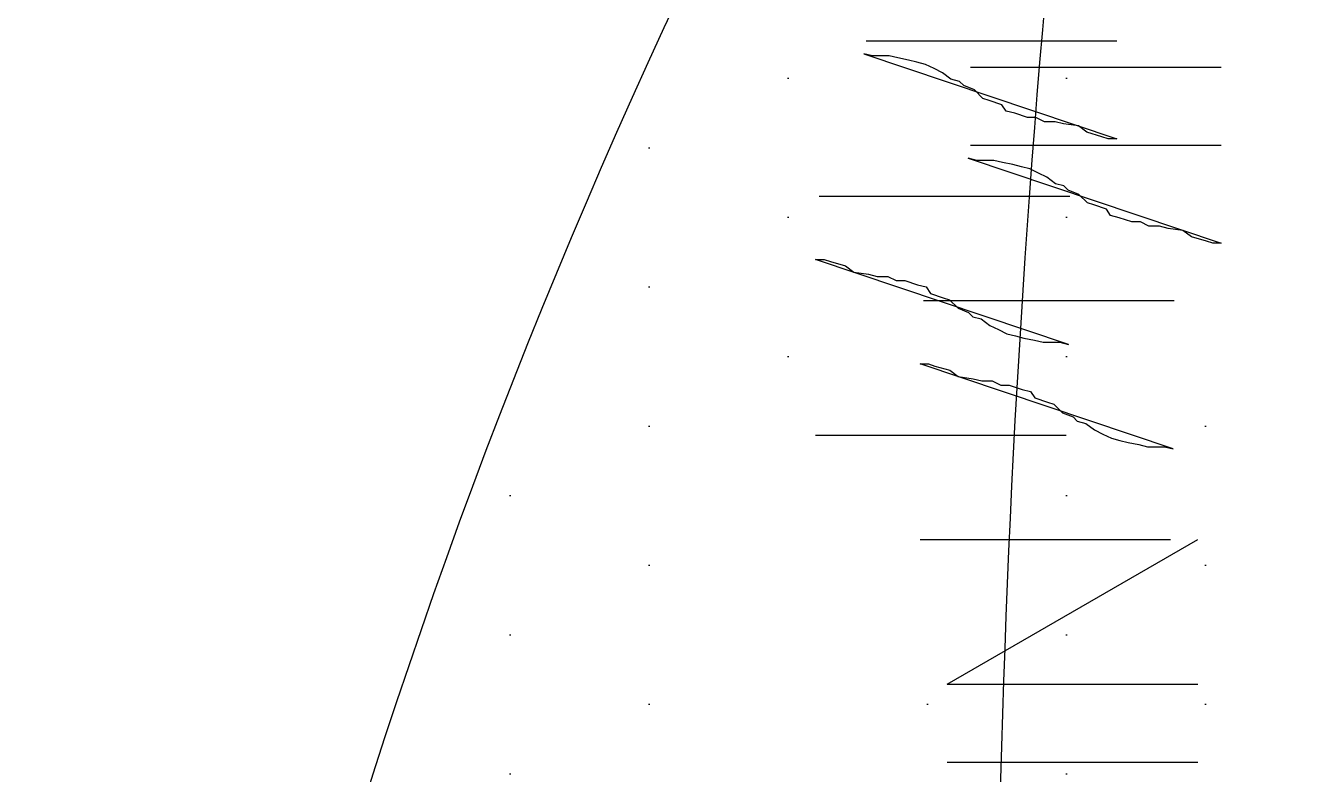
# Model space of a CAD drawing. Extents: x 3694 to 117786, y 20013 to 108631.
# Drawn here: x 25749.8 to 25853.3, y 32203.2 to 32263.3 of the extents above; entities that cross this region are included whole.
import ezdxf

# ---------------------------------------------------------------- set-up
doc = ezdxf.new("R2010")
doc.units = 0
doc.header["$LTSCALE"] = 1000
doc.header["$MEASUREMENT"] = 0
doc.layers.add('家具', color=253, linetype='Continuous')

msp = doc.modelspace()

# ---------------------------------------------------------------- hatches: boundary and pattern name
at = {"layer": '家具'}
h = msp.add_hatch(dxfattribs=at)
h.set_pattern_fill('DOTS', color=8, scale=335.28, angle=-90, style=0)
h.set_pattern_definition([(270, (-1566.307, 12540.708), (-20.955, -10.4775), [0, -20.955])])
edge = h.paths.add_edge_path()
edge.add_spline(control_points=[(25662.78, 31423.88), (25660.95, 31432.93), (25659.17, 31441.96), (25653.73, 31470.37), (25650.3, 31489.66), (25644.36, 31528.06), (25641.9, 31547.1), (25637.31, 31591.67), (25635.43, 31617.28), (25630.67, 31694.98), (25628.65, 31748.09), (25621.73, 31828.79), (25618.79, 31855.84), (25612.72, 31896.46), (25610.41, 31910.01), (25605.13, 31937.08), (25602.13, 31950.67), (25594.77, 31980.14), (25590.33, 31995.87), (25582.63, 32022), (25579.42, 32032.55), (25576.24, 32042.98)], knot_values=[0.007594, 0.007594, 0.007594, 0.007594, 1.009332, 1.009332, 3.166904, 3.166904, 5.324476, 5.324476, 8.146714, 8.146714, 13.786985, 13.786985, 16.607121, 16.607121, 18.017189, 18.017189, 19.427256, 19.427256, 21.1184, 21.1184, 22.28816, 22.28816, 22.28816, 22.28816], degree=3, periodic=0)
edge.add_ellipse((27492.81, 32604.79), major_axis=(-1412.24, 1412.24), ratio=1, start_angle=48.55715, end_angle=61.33744, ccw=False)
edge.add_ellipse((27492.81, 32356.96), major_axis=(-1412.24, 1412.24), ratio=1, start_angle=28.66256, end_angle=41.44285, ccw=False)
edge.add_spline(control_points=[(25576.24, 32918.76), (25579.42, 32929.2), (25582.63, 32939.75), (25590.33, 32965.88), (25594.77, 32981.61), (25602.13, 33011.08), (25605.13, 33024.67), (25610.41, 33051.74), (25612.72, 33065.29), (25618.79, 33105.91), (25621.73, 33132.96), (25626.82, 33192.38), (25628.66, 33224.64), (25630.39, 33256.52)], knot_values=[0.007594, 0.007594, 0.007594, 0.007594, 1.177354, 1.177354, 2.868498, 2.868498, 4.278566, 4.278566, 5.688634, 5.688634, 8.508769, 8.508769, 11.917873, 11.917873, 11.917873, 11.917873], degree=3, periodic=0)
edge.add_ellipse((25636.15, 33278.94), major_axis=(16.38, 16.38), ratio=1, start_angle=210.5825, end_angle=224.1965)
edge.add_ellipse((25771.72, 33642.9), major_axis=(-290.11, 290.11), ratio=1, start_angle=115.6565, end_angle=125.4571)
edge.add_ellipse((24991.43, 33119.5), major_axis=(-510.62, 510.62), ratio=1, start_angle=213.72155, end_angle=234.46982, ccw=False)
edge.add_ellipse((21224.43, 32647.69), major_axis=(-3173.05, 3173.05), ratio=1, start_angle=218.35798, end_angle=229.22468, ccw=False)
edge.add_ellipse((24683.47, 31745.34), major_axis=(-756.09, 756.09), ratio=1, start_angle=220.52221, end_angle=246.00697, ccw=False)
edge.add_ellipse((25763.13, 31635.85), major_axis=(-20.78, 20.78), ratio=1, start_angle=-17.314, end_angle=60.6503)
edge.add_ellipse((26021.41, 31879.25), major_axis=(269.53, 269.53), ratio=1, start_angle=176.2513, end_angle=213.9303)
edge.add_ellipse((26296.87, 31659.29), major_axis=(-269.54, 269.54), ratio=1, start_angle=68.8475, end_angle=70.5636)
edge.add_ellipse((26012.17, 29992.04), major_axis=(1063.44, 1063.44), ratio=1, start_angle=47.25508, end_angle=54.69471)
edge.add_ellipse((25808.49, 31263.72), major_axis=(153.1, 153.1), ratio=1, start_angle=58.2352, end_angle=87.2958)
edge = h.paths.add_edge_path()
edge.add_ellipse((25722.49, 31307.44), major_axis=(-59.62, 59.62), ratio=1, start_angle=82.2821, end_angle=111.8665, ccw=False)
edge.add_ellipse((25771.29, 31335.44), major_axis=(99.2, 99.2), ratio=1, start_angle=154.3192, end_angle=169.3068, ccw=False)
edge.add_ellipse((25896.08, 32846.25), major_axis=(1116.04, 1116.04), ratio=1, start_angle=215.62195, end_angle=236.67588)
edge.add_spline(control_points=[(26215.5, 31300.59), (26215.69, 31298.4), (26216.55, 31288.82), (26217.14, 31278.8), (26217.99, 31269.41)], knot_values=[0, 0, 0, 0, 0.241803, 1.05283, 1.05283, 1.05283, 1.05283], degree=3, periodic=0)
edge.add_ellipse((26255.9, 31272.71), major_axis=(-26.91, 26.91), ratio=1, start_angle=49.7272, end_angle=121.2232)
edge.add_ellipse((25925.72, 35279.25), major_axis=(2868.19, 2868.19), ratio=1, start_angle=221.65955, end_angle=229.54069, ccw=False)
edge = h.paths.add_edge_path()
edge.add_ellipse((25722.49, 33654.3), major_axis=(59.62, 59.62), ratio=1, start_angle=68.1335, end_angle=97.7179, ccw=False)
edge.add_ellipse((25925.72, 29682.5), major_axis=(-2868.19, 2868.19), ratio=1, start_angle=310.4559, end_angle=318.34045, ccw=False)
edge.add_ellipse((26256.08, 33689.01), major_axis=(-26.91, 26.91), ratio=1, start_angle=-31.3236, end_angle=40.0165)
edge.add_spline(control_points=[(26218.17, 33692.31), (26217.83, 33688.62), (26217.56, 33685.18), (26217.31, 33681.92)], knot_values=[0, 0, 0, 0, 0.318986, 0.318986, 0.318986, 0.318986], degree=3, periodic=0)
edge.add_ellipse((25787.82, 30136.05), major_axis=(-2525.63, 2525.63), ratio=1, start_angle=-51.90623, end_angle=-42.87541)
edge = h.paths.add_edge_path()
edge.add_ellipse((25936.38, 33218.45), major_axis=(221.16, 221.16), ratio=1, start_angle=249.068, end_angle=320.144, ccw=False)
edge.add_ellipse((25845.66, 32959.01), major_axis=(-155.45, 155.45), ratio=1, start_angle=155.1189, end_angle=218.1718, ccw=False)
edge.add_ellipse((26469.11, 32583.91), major_axis=(405.32, 405.32), ratio=1, start_angle=117.88643, end_angle=164.47377)
edge.add_ellipse((25759.1, 32002.77), major_axis=(258.82, 258.82), ratio=1, start_angle=319.4937, end_angle=369.8017, ccw=False)
edge.add_ellipse((26033.54, 31769.3), major_axis=(196.09, 196.09), ratio=1, start_angle=323.3076, end_angle=385.9615, ccw=False)
edge.add_ellipse((25947.61, 31313.07), major_axis=(433.68, 433.68), ratio=1, start_angle=340.12182, end_angle=369.01888, ccw=False)
edge.add_ellipse((10815.44, 32429.69), major_axis=(-11109.23, 11109.23), ratio=1, start_angle=221.285609, end_angle=221.875833, ccw=False)
edge.add_spline(control_points=[(26493.26, 31411.9), (26486.23, 31411.45), (26479.08, 31411.35), (26471.58, 31411.63)], knot_values=[2.29351, 2.29351, 2.29351, 2.29351, 2.979733, 2.979733, 2.979733, 2.979733], degree=3, periodic=0)
edge.add_spline(control_points=[(26471.58, 31411.63), (26467.36, 31411.79), (26456, 31412.52), (26440.03, 31414.58), (26443.69, 31428.33), (26439.95, 31432.1), (26437.17, 31433.68)], knot_values=[2.979733, 2.979733, 2.979733, 2.979733, 3.365456, 3.990522, 4.278466, 4.605763, 4.605763, 4.605763, 4.605763], degree=3, periodic=0)
edge.add_spline(control_points=[(26437.17, 31433.68), (26434.39, 31435.26), (26430.81, 31436.41), (26427.23, 31437.56)], knot_values=[4.605763, 4.605763, 4.605763, 4.605763, 4.934211, 4.934211, 4.934211, 4.934211], degree=3, periodic=0)
edge.add_ellipse((26012.17, 29992.04), major_axis=(-1063.44, 1063.44), ratio=1, start_angle=-61.02051, end_angle=-52.79563)
edge.add_ellipse((26083.49, 31751.85), major_axis=(-212.58, 212.58), ratio=1, start_angle=161.1869, end_angle=194.3664)
edge.add_ellipse((26083.4, 31433.23), major_axis=(217.18, 217.18), ratio=1, start_angle=347.5897, end_angle=388.9748)
edge.add_ellipse((25731.36, 31559.84), major_axis=(331.09, 331.09), ratio=1, start_angle=336.1037, end_angle=362.1536)
edge.add_ellipse((26298.48, 31544.49), major_axis=(-308.61, 308.61), ratio=1, start_angle=-10.2604, end_angle=-2.0534)
edge.add_spline(control_points=[(26001.12, 31863.96), (25992.17, 31856.91), (25969.73, 31839.24), (25979.5, 31902.48), (25956.49, 31937.54), (25929.27, 31997.14), (25961.86, 32062.77), (25942.62, 32144.53), (25926.68, 32231.36), (25867, 32267.5), (25858.38, 32323.05), (25825.52, 32311.22), (25824.03, 32328.39), (25823.35, 32337.33)], knot_values=[28.726228, 28.726228, 28.726228, 28.726228, 29.65137, 31.045535, 32.970907, 34.80046, 37.537981, 40.132447, 43.737998, 46.299248, 47.538816, 48.20545, 48.984057, 48.984057, 48.984057, 48.984057], degree=3, periodic=0)
edge.add_ellipse((32110.24, 32499.07), major_axis=(-4446.97, 4446.97), ratio=1, start_angle=42.846266, end_angle=46.473696, ccw=False)
edge.add_spline(control_points=[(25825.72, 32735.41), (25827.12, 32749.3), (25830.3, 32773.8), (25873.86, 32804.82), (25894.59, 32873.4), (25930.04, 32937.04), (25918.78, 33008.53), (25955.54, 33031.18), (25987.9, 33118.04), (25988.47, 33096.8)], knot_values=[0, 0, 0, 0, 1.426784, 2.507846, 5.446644, 8.794162, 10.36551, 12.195062, 14.476347, 14.476347, 14.476347, 14.476347], degree=3, periodic=0)
edge.add_ellipse((25595.37, 33351.18), major_axis=(-331.09, 331.09), ratio=1, start_angle=192.0923, end_angle=216.81)
edge.add_ellipse((25910.2, 33553.27), major_axis=(217.18, 217.18), ratio=1, start_angle=253.939, end_angle=295.324)
edge.add_ellipse((25981.51, 33242.73), major_axis=(-212.58, 212.58), ratio=1, start_angle=268.5473, end_angle=274.8553)
edge.add_ellipse((26015.71, 34854.62), major_axis=(-983.78, 983.78), ratio=1, start_angle=141.58816, end_angle=151.91197)
edge.add_spline(control_points=[(26420.43, 33523.52), (26425.94, 33525.33), (26431.45, 33527.14), (26434.04, 33530.52)], knot_values=[4.42753, 4.42753, 4.42753, 4.42753, 4.934211, 4.934211, 4.934211, 4.934211], degree=3, periodic=0)
edge.add_ellipse((25941.61, 33650.24), major_axis=(-358.34, 358.34), ratio=1, start_angle=172.1836, end_angle=211.3352, ccw=False)
h = msp.add_hatch(dxfattribs=at)
h.set_pattern_fill('DOTS', color=8, scale=178.816, angle=-90, style=0)
h.set_pattern_definition([(90, (9862.895, 42244.804), (-11.176, 5.588), [0, -11.176])])
edge = h.paths.add_edge_path(flags=17)
edge.add_ellipse((25770.76, 31940.75), major_axis=(23.26, 23.26), ratio=1, start_angle=292.7744, end_angle=342.5706, ccw=False)
edge.add_ellipse((25877.72, 31891.93), major_axis=(-59.9, 59.9), ratio=1, start_angle=-24.1656, end_angle=19.5752, ccw=False)
edge.add_ellipse((25835.65, 31926.07), major_axis=(32.95, 32.95), ratio=1, start_angle=30.1589, end_angle=95.0784)
edge = h.paths.add_edge_path(flags=17)
edge.add_ellipse((26526.18, 32025.56), major_axis=(481.37, 481.37), ratio=1, start_angle=138.85307, end_angle=139.58773)
edge.add_ellipse((25901.27, 31959.73), major_axis=(38.8, 38.8), ratio=1, start_angle=51.5394, end_angle=123.0337, ccw=False)
edge.add_ellipse((25893.16, 32035.56), major_axis=(15.13, 15.13), ratio=1, start_angle=92.9898, end_angle=229.9978, ccw=False)
edge.add_ellipse((25937.71, 31982.14), major_axis=(-64.2, 64.2), ratio=1, start_angle=-3.2565, end_angle=46.4651)
edge = h.paths.add_edge_path()
edge.add_ellipse((26109.75, 31957.64), major_axis=(-242.04, 242.04), ratio=1, start_angle=51.8502, end_angle=101.4606)
edge.add_spline(control_points=[(25920.63, 31672.33), (25928.57, 31665.75), (25938.68, 31657.38), (25947.26, 31663), (25948.99, 31664.59)], knot_values=[0, 0, 0, 0, 1.422385, 1.810205, 1.810205, 1.810205, 1.810205], degree=3, periodic=0)
edge.add_ellipse((26526.18, 32025.56), major_axis=(481.37, 481.37), ratio=1, start_angle=162.42863, end_angle=167.02149, ccw=False)
edge.add_ellipse((26083.14, 31971.61), major_axis=(216.1, 216.1), ratio=1, start_angle=142.0668, end_angle=193.1655, ccw=False)
edge.add_ellipse((26237.11, 32036.47), major_axis=(-331.35, 331.35), ratio=1, start_angle=14.7434, end_angle=57.629, ccw=False)
edge.add_ellipse((26826.76, 32177.3), major_axis=(706.38, 706.38), ratio=1, start_angle=126.92238, end_angle=129.52687, ccw=False)
edge.add_spline(control_points=[(25837.7, 32317.67), (25833.98, 32317.84), (25822.7, 32315.68), (25819.81, 32303.98), (25817.86, 32296.09)], knot_values=[0, 0, 0, 0, 0.581976, 1.791185, 1.791185, 1.791185, 1.791185], degree=3, periodic=0)
edge.add_ellipse((26267.7, 32046.54), major_axis=(-363.75, 363.75), ratio=1, start_angle=15.9802, end_angle=59.6064)
edge = h.paths.add_edge_path()
edge.add_spline(control_points=[(25861.65, 32298.02), (25857.77, 32305.02), (25852.38, 32314.76), (25840.88, 32317.53), (25837.7, 32317.67)], knot_values=[1.791185, 1.791185, 1.791185, 1.791185, 3.069002, 3.567392, 3.567392, 3.567392, 3.567392], degree=3, periodic=0)
edge.add_ellipse((26826.76, 32177.3), major_axis=(-706.38, 706.38), ratio=1, start_angle=36.92238, end_angle=39.52687)
edge.add_ellipse((25526.81, 32018.32), major_axis=(-281.07, 281.07), ratio=1, start_angle=221.0682, end_angle=264.7664, ccw=False)
edge.add_ellipse((25520.81, 31853.57), major_axis=(-300.8, 300.8), ratio=1, start_angle=205.5567, end_angle=243.8578, ccw=False)
edge.add_ellipse((26526.18, 32025.56), major_axis=(481.37, 481.37), ratio=1, start_angle=162.42863, end_angle=167.02149)
edge.add_spline(control_points=[(25948.99, 31664.59), (25951.6, 31667.01), (25958.73, 31677.03), (25961.86, 31686.85), (25963.95, 31693.45)], knot_values=[1.810205, 1.810205, 1.810205, 1.810205, 2.398758, 3.598447, 3.598447, 3.598447, 3.598447], degree=3, periodic=0)
edge.add_ellipse((25593.65, 31811.45), major_axis=(-274.82, 274.82), ratio=1, start_angle=207.3247, end_angle=252.1485)
edge.add_ellipse((25649.2, 32080.14), major_axis=(-215.18, 215.18), ratio=1, start_angle=207.5325, end_angle=270.7223)

# ---------------------------------------------------------------- linework, layer by layer
at = {"layer": '家具', "color": 8, "linetype": 'Continuous'}
for p, q in [((25817.31, 32262.06, 0), (25837.44, 32262.06, 0)), ((25817.31, 32262.06, 0), (25837.44, 32262.06, 0)), ((25817.31, 32262.06, 0), (25837.44, 32262.06, 0)), ((25817.31, 32262.06, 0), (25837.44, 32262.06, 0)), ((25817.81, 32260.84, 0), (25817.12, 32261.01, 0)), ((25817.12, 32261.01, 0), (25837.44, 32254.18, 0)), ((25817.81, 32260.84, 0), (25817.12, 32261.01, 0)), ((25817.12, 32261.01, 0), (25837.44, 32254.18, 0)), ((25817.81, 32260.84, 0), (25817.12, 32261.01, 0)), ((25817.12, 32261.01, 0), (25837.44, 32254.18, 0)), ((25817.81, 32260.84, 0), (25817.12, 32261.01, 0)), ((25817.12, 32261.01, 0), (25837.44, 32254.18, 0)), ((25818.49, 32260.84, 0), (25817.81, 32260.84, 0)), ((25818.49, 32260.84, 0), (25817.81, 32260.84, 0)), ((25818.49, 32260.84, 0), (25817.81, 32260.84, 0)), ((25818.49, 32260.84, 0), (25817.81, 32260.84, 0)), ((25819.17, 32260.84, 0), (25818.49, 32260.84, 0)), ((25819.17, 32260.84, 0), (25818.49, 32260.84, 0)), ((25819.17, 32260.84, 0), (25818.49, 32260.84, 0)), ((25819.17, 32260.84, 0), (25818.49, 32260.84, 0)), ((25819.86, 32260.67, 0), (25819.17, 32260.84, 0)), ((25819.86, 32260.67, 0), (25819.17, 32260.84, 0)), ((25819.86, 32260.67, 0), (25819.17, 32260.84, 0)), ((25819.86, 32260.67, 0), (25819.17, 32260.84, 0)), ((25820.71, 32260.5, 0), (25819.86, 32260.67, 0)), ((25820.71, 32260.5, 0), (25819.86, 32260.67, 0)), ((25820.71, 32260.5, 0), (25819.86, 32260.67, 0)), ((25820.71, 32260.5, 0), (25819.86, 32260.67, 0)), ((25821.39, 32260.33, 0), (25820.71, 32260.5, 0)), ((25821.39, 32260.33, 0), (25820.71, 32260.5, 0)), ((25821.39, 32260.33, 0), (25820.71, 32260.5, 0)), ((25821.39, 32260.33, 0), (25820.71, 32260.5, 0)), ((25822.08, 32260.16, 0), (25821.39, 32260.33, 0)), ((25822.08, 32260.16, 0), (25821.39, 32260.33, 0)), ((25822.08, 32260.16, 0), (25821.39, 32260.33, 0)), ((25822.08, 32260.16, 0), (25821.39, 32260.33, 0)), ((25822.76, 32259.82, 0), (25822.08, 32260.16, 0)), ((25822.76, 32259.82, 0), (25822.08, 32260.16, 0)), ((25822.76, 32259.82, 0), (25822.08, 32260.16, 0)), ((25822.76, 32259.82, 0), (25822.08, 32260.16, 0)), ((25823.44, 32259.48, 0), (25822.76, 32259.82, 0)), ((25823.44, 32259.48, 0), (25822.76, 32259.82, 0)), ((25823.44, 32259.48, 0), (25822.76, 32259.82, 0)), ((25823.44, 32259.48, 0), (25822.76, 32259.82, 0)), ((25824.12, 32258.96, 0), (25823.44, 32259.48, 0)), ((25824.12, 32258.96, 0), (25823.44, 32259.48, 0)), ((25824.12, 32258.96, 0), (25823.44, 32259.48, 0)), ((25824.12, 32258.96, 0), (25823.44, 32259.48, 0)), ((25825.7, 32259.93, 0), (25845.83, 32259.93, 0)), ((25825.7, 32259.93, 0), (25845.83, 32259.93, 0)), ((25825.7, 32259.93, 0), (25845.83, 32259.93, 0)), ((25825.7, 32259.93, 0), (25845.83, 32259.93, 0)), ((25824.81, 32258.79, 0), (25824.12, 32258.96, 0)), ((25824.81, 32258.79, 0), (25824.12, 32258.96, 0)), ((25824.81, 32258.79, 0), (25824.12, 32258.96, 0)), ((25824.81, 32258.79, 0), (25824.12, 32258.96, 0)), ((25825.15, 32258.45, 0), (25824.81, 32258.79, 0)), ((25825.15, 32258.45, 0), (25824.81, 32258.79, 0)), ((25825.15, 32258.45, 0), (25824.81, 32258.79, 0)), ((25825.15, 32258.45, 0), (25824.81, 32258.79, 0)), ((25826, 32258.11, 0), (25825.15, 32258.45, 0)), ((25826, 32258.11, 0), (25825.15, 32258.45, 0)), ((25826, 32258.11, 0), (25825.15, 32258.45, 0)), ((25826, 32258.11, 0), (25825.15, 32258.45, 0)), ((25826.69, 32257.43, 0), (25826, 32258.11, 0)), ((25826.69, 32257.43, 0), (25826, 32258.11, 0)), ((25826.69, 32257.43, 0), (25826, 32258.11, 0)), ((25826.69, 32257.43, 0), (25826, 32258.11, 0)), ((25827.2, 32257.26, 0), (25826.69, 32257.43, 0)), ((25827.2, 32257.26, 0), (25826.69, 32257.43, 0)), ((25827.2, 32257.26, 0), (25826.69, 32257.43, 0)), ((25827.2, 32257.26, 0), (25826.69, 32257.43, 0)), ((25828.22, 32256.92, 0), (25827.2, 32257.26, 0)), ((25828.22, 32256.92, 0), (25827.2, 32257.26, 0)), ((25828.22, 32256.92, 0), (25827.2, 32257.26, 0)), ((25828.22, 32256.92, 0), (25827.2, 32257.26, 0)), ((25828.56, 32256.4, 0), (25828.22, 32256.92, 0)), ((25828.56, 32256.4, 0), (25828.22, 32256.92, 0)), ((25828.56, 32256.4, 0), (25828.22, 32256.92, 0)), ((25828.56, 32256.4, 0), (25828.22, 32256.92, 0)), ((25829.25, 32256.23, 0), (25828.56, 32256.4, 0)), ((25829.25, 32256.23, 0), (25828.56, 32256.4, 0)), ((25829.25, 32256.23, 0), (25828.56, 32256.4, 0)), ((25829.25, 32256.23, 0), (25828.56, 32256.4, 0)), ((25830.27, 32255.89, 0), (25829.25, 32256.23, 0)), ((25830.27, 32255.89, 0), (25829.25, 32256.23, 0)), ((25830.27, 32255.89, 0), (25829.25, 32256.23, 0)), ((25830.27, 32255.89, 0), (25829.25, 32256.23, 0)), ((25830.95, 32255.89, 0), (25830.27, 32255.89, 0)), ((25830.95, 32255.89, 0), (25830.27, 32255.89, 0)), ((25830.95, 32255.89, 0), (25830.27, 32255.89, 0)), ((25830.95, 32255.89, 0), (25830.27, 32255.89, 0)), ((25831.64, 32255.55, 0), (25830.95, 32255.89, 0)), ((25831.64, 32255.55, 0), (25830.95, 32255.89, 0)), ((25831.64, 32255.55, 0), (25830.95, 32255.89, 0)), ((25831.64, 32255.55, 0), (25830.95, 32255.89, 0)), ((25832.49, 32255.55, 0), (25831.64, 32255.55, 0)), ((25832.49, 32255.55, 0), (25831.64, 32255.55, 0)), ((25832.49, 32255.55, 0), (25831.64, 32255.55, 0)), ((25832.49, 32255.55, 0), (25831.64, 32255.55, 0)), ((25833.17, 32255.38, 0), (25832.49, 32255.55, 0)), ((25833.17, 32255.38, 0), (25832.49, 32255.55, 0)), ((25833.17, 32255.38, 0), (25832.49, 32255.55, 0)), ((25833.17, 32255.38, 0), (25832.49, 32255.55, 0)), ((25834.37, 32255.21, 0), (25833.17, 32255.38, 0)), ((25834.37, 32255.21, 0), (25833.17, 32255.38, 0)), ((25834.37, 32255.21, 0), (25833.17, 32255.38, 0)), ((25834.37, 32255.21, 0), (25833.17, 32255.38, 0)), ((25835.05, 32254.7, 0), (25834.37, 32255.21, 0)), ((25835.05, 32254.7, 0), (25834.37, 32255.21, 0)), ((25835.05, 32254.7, 0), (25834.37, 32255.21, 0)), ((25835.05, 32254.7, 0), (25834.37, 32255.21, 0)), ((25836.25, 32254.35, 0), (25835.05, 32254.7, 0)), ((25836.25, 32254.35, 0), (25835.05, 32254.7, 0)), ((25836.25, 32254.35, 0), (25835.05, 32254.7, 0)), ((25836.25, 32254.35, 0), (25835.05, 32254.7, 0)), ((25836.76, 32254.18, 0), (25836.25, 32254.35, 0)), ((25836.76, 32254.18, 0), (25836.25, 32254.35, 0)), ((25836.76, 32254.18, 0), (25836.25, 32254.35, 0)), ((25836.76, 32254.18, 0), (25836.25, 32254.35, 0)), ((25837.44, 32254.18, 0), (25836.76, 32254.18, 0)), ((25837.44, 32254.18, 0), (25836.76, 32254.18, 0)), ((25837.44, 32254.18, 0), (25836.76, 32254.18, 0)), ((25837.44, 32254.18, 0), (25836.76, 32254.18, 0)), ((25825.7, 32253.67, 0), (25845.83, 32253.67, 0)), ((25825.7, 32253.67, 0), (25845.83, 32253.67, 0)), ((25825.7, 32253.67, 0), (25845.83, 32253.67, 0)), ((25825.7, 32253.67, 0), (25845.83, 32253.67, 0)), ((25826.2, 32252.45, 0), (25825.51, 32252.62, 0)), ((25825.51, 32252.62, 0), (25845.83, 32245.79, 0)), ((25826.2, 32252.45, 0), (25825.51, 32252.62, 0)), ((25825.51, 32252.62, 0), (25845.83, 32245.79, 0)), ((25826.2, 32252.45, 0), (25825.51, 32252.62, 0)), ((25825.51, 32252.62, 0), (25845.83, 32245.79, 0)), ((25826.2, 32252.45, 0), (25825.51, 32252.62, 0)), ((25825.51, 32252.62, 0), (25845.83, 32245.79, 0)), ((25826.88, 32252.45, 0), (25826.2, 32252.45, 0)), ((25826.88, 32252.45, 0), (25826.2, 32252.45, 0)), ((25826.88, 32252.45, 0), (25826.2, 32252.45, 0)), ((25826.88, 32252.45, 0), (25826.2, 32252.45, 0)), ((25827.56, 32252.45, 0), (25826.88, 32252.45, 0)), ((25827.56, 32252.45, 0), (25826.88, 32252.45, 0)), ((25827.56, 32252.45, 0), (25826.88, 32252.45, 0)), ((25827.56, 32252.45, 0), (25826.88, 32252.45, 0)), ((25828.25, 32252.28, 0), (25827.56, 32252.45, 0)), ((25828.25, 32252.28, 0), (25827.56, 32252.45, 0)), ((25828.25, 32252.28, 0), (25827.56, 32252.45, 0)), ((25828.25, 32252.28, 0), (25827.56, 32252.45, 0)), ((25829.1, 32252.11, 0), (25828.25, 32252.28, 0)), ((25829.1, 32252.11, 0), (25828.25, 32252.28, 0)), ((25829.1, 32252.11, 0), (25828.25, 32252.28, 0)), ((25829.1, 32252.11, 0), (25828.25, 32252.28, 0)), ((25829.78, 32251.94, 0), (25829.1, 32252.11, 0)), ((25829.78, 32251.94, 0), (25829.1, 32252.11, 0)), ((25829.78, 32251.94, 0), (25829.1, 32252.11, 0)), ((25829.78, 32251.94, 0), (25829.1, 32252.11, 0)), ((25830.47, 32251.77, 0), (25829.78, 32251.94, 0)), ((25830.47, 32251.77, 0), (25829.78, 32251.94, 0)), ((25830.47, 32251.77, 0), (25829.78, 32251.94, 0)), ((25830.47, 32251.77, 0), (25829.78, 32251.94, 0)), ((25831.15, 32251.43, 0), (25830.47, 32251.77, 0)), ((25831.15, 32251.43, 0), (25830.47, 32251.77, 0)), ((25831.15, 32251.43, 0), (25830.47, 32251.77, 0)), ((25831.15, 32251.43, 0), (25830.47, 32251.77, 0)), ((25831.83, 32251.09, 0), (25831.15, 32251.43, 0)), ((25831.83, 32251.09, 0), (25831.15, 32251.43, 0)), ((25831.83, 32251.09, 0), (25831.15, 32251.43, 0)), ((25831.83, 32251.09, 0), (25831.15, 32251.43, 0)), ((25832.52, 32250.57, 0), (25831.83, 32251.09, 0)), ((25832.52, 32250.57, 0), (25831.83, 32251.09, 0)), ((25832.52, 32250.57, 0), (25831.83, 32251.09, 0)), ((25832.52, 32250.57, 0), (25831.83, 32251.09, 0)), ((25833.2, 32250.4, 0), (25832.52, 32250.57, 0)), ((25833.2, 32250.4, 0), (25832.52, 32250.57, 0)), ((25833.2, 32250.4, 0), (25832.52, 32250.57, 0)), ((25833.2, 32250.4, 0), (25832.52, 32250.57, 0)), ((25833.54, 32250.06, 0), (25833.2, 32250.4, 0)), ((25833.54, 32250.06, 0), (25833.2, 32250.4, 0)), ((25833.54, 32250.06, 0), (25833.2, 32250.4, 0)), ((25833.54, 32250.06, 0), (25833.2, 32250.4, 0)), ((25834.39, 32249.72, 0), (25833.54, 32250.06, 0)), ((25834.39, 32249.72, 0), (25833.54, 32250.06, 0)), ((25834.39, 32249.72, 0), (25833.54, 32250.06, 0)), ((25834.39, 32249.72, 0), (25833.54, 32250.06, 0)), ((25835.08, 32249.04, 0), (25834.39, 32249.72, 0)), ((25835.08, 32249.04, 0), (25834.39, 32249.72, 0)), ((25835.08, 32249.04, 0), (25834.39, 32249.72, 0)), ((25835.08, 32249.04, 0), (25834.39, 32249.72, 0)), ((25813.53, 32249.58, 0), (25833.66, 32249.58, 0)), ((25813.53, 32249.58, 0), (25833.66, 32249.58, 0)), ((25813.53, 32249.58, 0), (25833.66, 32249.58, 0)), ((25813.53, 32249.58, 0), (25833.66, 32249.58, 0)), ((25835.59, 32248.87, 0), (25835.08, 32249.04, 0)), ((25835.59, 32248.87, 0), (25835.08, 32249.04, 0)), ((25835.59, 32248.87, 0), (25835.08, 32249.04, 0)), ((25835.59, 32248.87, 0), (25835.08, 32249.04, 0)), ((25836.61, 32248.52, 0), (25835.59, 32248.87, 0)), ((25836.61, 32248.52, 0), (25835.59, 32248.87, 0)), ((25836.61, 32248.52, 0), (25835.59, 32248.87, 0)), ((25836.61, 32248.52, 0), (25835.59, 32248.87, 0)), ((25836.95, 32248.01, 0), (25836.61, 32248.52, 0)), ((25836.95, 32248.01, 0), (25836.61, 32248.52, 0)), ((25836.95, 32248.01, 0), (25836.61, 32248.52, 0)), ((25836.95, 32248.01, 0), (25836.61, 32248.52, 0)), ((25837.64, 32247.84, 0), (25836.95, 32248.01, 0)), ((25837.64, 32247.84, 0), (25836.95, 32248.01, 0)), ((25837.64, 32247.84, 0), (25836.95, 32248.01, 0)), ((25837.64, 32247.84, 0), (25836.95, 32248.01, 0)), ((25838.66, 32247.5, 0), (25837.64, 32247.84, 0)), ((25838.66, 32247.5, 0), (25837.64, 32247.84, 0)), ((25838.66, 32247.5, 0), (25837.64, 32247.84, 0)), ((25838.66, 32247.5, 0), (25837.64, 32247.84, 0)), ((25839.35, 32247.5, 0), (25838.66, 32247.5, 0)), ((25839.35, 32247.5, 0), (25838.66, 32247.5, 0)), ((25839.35, 32247.5, 0), (25838.66, 32247.5, 0)), ((25839.35, 32247.5, 0), (25838.66, 32247.5, 0)), ((25840.03, 32247.16, 0), (25839.35, 32247.5, 0)), ((25840.03, 32247.16, 0), (25839.35, 32247.5, 0)), ((25840.03, 32247.16, 0), (25839.35, 32247.5, 0)), ((25840.03, 32247.16, 0), (25839.35, 32247.5, 0)), ((25840.88, 32247.16, 0), (25840.03, 32247.16, 0)), ((25840.88, 32247.16, 0), (25840.03, 32247.16, 0)), ((25840.88, 32247.16, 0), (25840.03, 32247.16, 0)), ((25840.88, 32247.16, 0), (25840.03, 32247.16, 0)), ((25841.57, 32246.99, 0), (25840.88, 32247.16, 0)), ((25841.57, 32246.99, 0), (25840.88, 32247.16, 0)), ((25841.57, 32246.99, 0), (25840.88, 32247.16, 0)), ((25841.57, 32246.99, 0), (25840.88, 32247.16, 0)), ((25842.76, 32246.82, 0), (25841.57, 32246.99, 0)), ((25842.76, 32246.82, 0), (25841.57, 32246.99, 0)), ((25842.76, 32246.82, 0), (25841.57, 32246.99, 0)), ((25842.76, 32246.82, 0), (25841.57, 32246.99, 0)), ((25843.44, 32246.31, 0), (25842.76, 32246.82, 0)), ((25843.44, 32246.31, 0), (25842.76, 32246.82, 0)), ((25843.44, 32246.31, 0), (25842.76, 32246.82, 0)), ((25843.44, 32246.31, 0), (25842.76, 32246.82, 0)), ((25844.64, 32245.96, 0), (25843.44, 32246.31, 0)), ((25844.64, 32245.96, 0), (25843.44, 32246.31, 0)), ((25844.64, 32245.96, 0), (25843.44, 32246.31, 0)), ((25844.64, 32245.96, 0), (25843.44, 32246.31, 0)), ((25845.15, 32245.79, 0), (25844.64, 32245.96, 0)), ((25845.15, 32245.79, 0), (25844.64, 32245.96, 0)), ((25845.15, 32245.79, 0), (25844.64, 32245.96, 0)), ((25845.15, 32245.79, 0), (25844.64, 32245.96, 0)), ((25845.83, 32245.79, 0), (25845.15, 32245.79, 0)), ((25845.83, 32245.79, 0), (25845.15, 32245.79, 0)), ((25845.83, 32245.79, 0), (25845.15, 32245.79, 0)), ((25845.83, 32245.79, 0), (25845.15, 32245.79, 0)), ((25813.25, 32244.5, 0), (25813.93, 32244.5, 0)), ((25833.57, 32237.67, 0), (25813.25, 32244.5, 0)), ((25813.25, 32244.5, 0), (25813.93, 32244.5, 0)), ((25833.57, 32237.67, 0), (25813.25, 32244.5, 0)), ((25813.25, 32244.5, 0), (25813.93, 32244.5, 0)), ((25833.57, 32237.67, 0), (25813.25, 32244.5, 0)), ((25813.25, 32244.5, 0), (25813.93, 32244.5, 0)), ((25833.57, 32237.67, 0), (25813.25, 32244.5, 0)), ((25813.93, 32244.5, 0), (25814.44, 32244.33, 0)), ((25813.93, 32244.5, 0), (25814.44, 32244.33, 0)), ((25813.93, 32244.5, 0), (25814.44, 32244.33, 0)), ((25813.93, 32244.5, 0), (25814.44, 32244.33, 0)), ((25814.44, 32244.33, 0), (25815.64, 32243.98, 0)), ((25814.44, 32244.33, 0), (25815.64, 32243.98, 0)), ((25814.44, 32244.33, 0), (25815.64, 32243.98, 0)), ((25814.44, 32244.33, 0), (25815.64, 32243.98, 0)), ((25815.64, 32243.98, 0), (25816.32, 32243.47, 0)), ((25815.64, 32243.98, 0), (25816.32, 32243.47, 0)), ((25815.64, 32243.98, 0), (25816.32, 32243.47, 0)), ((25815.64, 32243.98, 0), (25816.32, 32243.47, 0)), ((25816.32, 32243.47, 0), (25817.51, 32243.3, 0)), ((25816.32, 32243.47, 0), (25817.51, 32243.3, 0)), ((25816.32, 32243.47, 0), (25817.51, 32243.3, 0)), ((25816.32, 32243.47, 0), (25817.51, 32243.3, 0)), ((25817.51, 32243.3, 0), (25818.2, 32243.13, 0)), ((25817.51, 32243.3, 0), (25818.2, 32243.13, 0)), ((25817.51, 32243.3, 0), (25818.2, 32243.13, 0)), ((25817.51, 32243.3, 0), (25818.2, 32243.13, 0)), ((25818.2, 32243.13, 0), (25819.05, 32243.13, 0)), ((25818.2, 32243.13, 0), (25819.05, 32243.13, 0)), ((25818.2, 32243.13, 0), (25819.05, 32243.13, 0)), ((25818.2, 32243.13, 0), (25819.05, 32243.13, 0)), ((25819.05, 32243.13, 0), (25819.73, 32242.79, 0)), ((25819.05, 32243.13, 0), (25819.73, 32242.79, 0)), ((25819.05, 32243.13, 0), (25819.73, 32242.79, 0)), ((25819.05, 32243.13, 0), (25819.73, 32242.79, 0)), ((25819.73, 32242.79, 0), (25820.42, 32242.79, 0)), ((25819.73, 32242.79, 0), (25820.42, 32242.79, 0)), ((25819.73, 32242.79, 0), (25820.42, 32242.79, 0)), ((25819.73, 32242.79, 0), (25820.42, 32242.79, 0)), ((25820.42, 32242.79, 0), (25821.44, 32242.45, 0)), ((25820.42, 32242.79, 0), (25821.44, 32242.45, 0)), ((25820.42, 32242.79, 0), (25821.44, 32242.45, 0)), ((25820.42, 32242.79, 0), (25821.44, 32242.45, 0)), ((25821.44, 32242.45, 0), (25822.12, 32242.28, 0)), ((25821.44, 32242.45, 0), (25822.12, 32242.28, 0)), ((25821.44, 32242.45, 0), (25822.12, 32242.28, 0)), ((25821.44, 32242.45, 0), (25822.12, 32242.28, 0)), ((25822.12, 32242.28, 0), (25822.47, 32241.77, 0)), ((25822.12, 32242.28, 0), (25822.47, 32241.77, 0)), ((25822.12, 32242.28, 0), (25822.47, 32241.77, 0)), ((25822.12, 32242.28, 0), (25822.47, 32241.77, 0)), ((25822.47, 32241.77, 0), (25823.49, 32241.42, 0)), ((25822.47, 32241.77, 0), (25823.49, 32241.42, 0)), ((25822.47, 32241.77, 0), (25823.49, 32241.42, 0)), ((25822.47, 32241.77, 0), (25823.49, 32241.42, 0)), ((25823.49, 32241.42, 0), (25824, 32241.25, 0)), ((25823.49, 32241.42, 0), (25824, 32241.25, 0)), ((25823.49, 32241.42, 0), (25824, 32241.25, 0)), ((25823.49, 32241.42, 0), (25824, 32241.25, 0)), ((25821.92, 32241.19, 0), (25842.05, 32241.19, 0)), ((25821.92, 32241.19, 0), (25842.05, 32241.19, 0)), ((25821.92, 32241.19, 0), (25842.05, 32241.19, 0)), ((25821.92, 32241.19, 0), (25842.05, 32241.19, 0)), ((25824, 32241.25, 0), (25824.69, 32240.57, 0)), ((25824, 32241.25, 0), (25824.69, 32240.57, 0)), ((25824, 32241.25, 0), (25824.69, 32240.57, 0)), ((25824, 32241.25, 0), (25824.69, 32240.57, 0)), ((25824.69, 32240.57, 0), (25825.54, 32240.23, 0)), ((25824.69, 32240.57, 0), (25825.54, 32240.23, 0)), ((25824.69, 32240.57, 0), (25825.54, 32240.23, 0)), ((25824.69, 32240.57, 0), (25825.54, 32240.23, 0)), ((25825.54, 32240.23, 0), (25825.88, 32239.89, 0)), ((25825.54, 32240.23, 0), (25825.88, 32239.89, 0)), ((25825.54, 32240.23, 0), (25825.88, 32239.89, 0)), ((25825.54, 32240.23, 0), (25825.88, 32239.89, 0)), ((25825.88, 32239.89, 0), (25826.56, 32239.72, 0)), ((25825.88, 32239.89, 0), (25826.56, 32239.72, 0)), ((25825.88, 32239.89, 0), (25826.56, 32239.72, 0)), ((25825.88, 32239.89, 0), (25826.56, 32239.72, 0)), ((25826.56, 32239.72, 0), (25827.25, 32239.2, 0)), ((25826.56, 32239.72, 0), (25827.25, 32239.2, 0)), ((25826.56, 32239.72, 0), (25827.25, 32239.2, 0)), ((25826.56, 32239.72, 0), (25827.25, 32239.2, 0)), ((25827.25, 32239.2, 0), (25827.93, 32238.86, 0)), ((25827.25, 32239.2, 0), (25827.93, 32238.86, 0)), ((25827.25, 32239.2, 0), (25827.93, 32238.86, 0)), ((25827.25, 32239.2, 0), (25827.93, 32238.86, 0)), ((25827.93, 32238.86, 0), (25828.61, 32238.52, 0)), ((25827.93, 32238.86, 0), (25828.61, 32238.52, 0)), ((25827.93, 32238.86, 0), (25828.61, 32238.52, 0)), ((25827.93, 32238.86, 0), (25828.61, 32238.52, 0)), ((25828.61, 32238.52, 0), (25829.3, 32238.35, 0)), ((25828.61, 32238.52, 0), (25829.3, 32238.35, 0)), ((25828.61, 32238.52, 0), (25829.3, 32238.35, 0)), ((25828.61, 32238.52, 0), (25829.3, 32238.35, 0)), ((25829.3, 32238.35, 0), (25829.98, 32238.18, 0)), ((25829.3, 32238.35, 0), (25829.98, 32238.18, 0)), ((25829.3, 32238.35, 0), (25829.98, 32238.18, 0)), ((25829.3, 32238.35, 0), (25829.98, 32238.18, 0)), ((25829.98, 32238.18, 0), (25830.83, 32238.01, 0)), ((25829.98, 32238.18, 0), (25830.83, 32238.01, 0)), ((25829.98, 32238.18, 0), (25830.83, 32238.01, 0)), ((25829.98, 32238.18, 0), (25830.83, 32238.01, 0)), ((25830.83, 32238.01, 0), (25831.52, 32237.84, 0)), ((25830.83, 32238.01, 0), (25831.52, 32237.84, 0)), ((25830.83, 32238.01, 0), (25831.52, 32237.84, 0)), ((25830.83, 32238.01, 0), (25831.52, 32237.84, 0)), ((25831.52, 32237.84, 0), (25832.2, 32237.84, 0)), ((25831.52, 32237.84, 0), (25832.2, 32237.84, 0)), ((25831.52, 32237.84, 0), (25832.2, 32237.84, 0)), ((25831.52, 32237.84, 0), (25832.2, 32237.84, 0)), ((25832.2, 32237.84, 0), (25832.88, 32237.84, 0)), ((25832.2, 32237.84, 0), (25832.88, 32237.84, 0)), ((25832.2, 32237.84, 0), (25832.88, 32237.84, 0)), ((25832.2, 32237.84, 0), (25832.88, 32237.84, 0)), ((25832.88, 32237.84, 0), (25833.57, 32237.67, 0)), ((25832.88, 32237.84, 0), (25833.57, 32237.67, 0)), ((25832.88, 32237.84, 0), (25833.57, 32237.67, 0)), ((25832.88, 32237.84, 0), (25833.57, 32237.67, 0)), ((25821.64, 32236.11, 0), (25822.32, 32236.11, 0)), ((25841.96, 32229.28, 0), (25821.64, 32236.11, 0)), ((25821.64, 32236.11, 0), (25822.32, 32236.11, 0)), ((25841.96, 32229.28, 0), (25821.64, 32236.11, 0)), ((25821.64, 32236.11, 0), (25822.32, 32236.11, 0)), ((25841.96, 32229.28, 0), (25821.64, 32236.11, 0)), ((25821.64, 32236.11, 0), (25822.32, 32236.11, 0)), ((25841.96, 32229.28, 0), (25821.64, 32236.11, 0)), ((25822.32, 32236.11, 0), (25822.83, 32235.93, 0)), ((25822.32, 32236.11, 0), (25822.83, 32235.93, 0)), ((25822.32, 32236.11, 0), (25822.83, 32235.93, 0)), ((25822.32, 32236.11, 0), (25822.83, 32235.93, 0)), ((25822.83, 32235.93, 0), (25824.03, 32235.59, 0)), ((25822.83, 32235.93, 0), (25824.03, 32235.59, 0)), ((25822.83, 32235.93, 0), (25824.03, 32235.59, 0)), ((25822.83, 32235.93, 0), (25824.03, 32235.59, 0)), ((25824.03, 32235.59, 0), (25824.71, 32235.08, 0)), ((25824.03, 32235.59, 0), (25824.71, 32235.08, 0)), ((25824.03, 32235.59, 0), (25824.71, 32235.08, 0)), ((25824.03, 32235.59, 0), (25824.71, 32235.08, 0)), ((25824.71, 32235.08, 0), (25825.91, 32234.91, 0)), ((25824.71, 32235.08, 0), (25825.91, 32234.91, 0)), ((25824.71, 32235.08, 0), (25825.91, 32234.91, 0)), ((25824.71, 32235.08, 0), (25825.91, 32234.91, 0)), ((25825.91, 32234.91, 0), (25826.59, 32234.74, 0)), ((25825.91, 32234.91, 0), (25826.59, 32234.74, 0)), ((25825.91, 32234.91, 0), (25826.59, 32234.74, 0)), ((25825.91, 32234.91, 0), (25826.59, 32234.74, 0)), ((25826.59, 32234.74, 0), (25827.44, 32234.74, 0)), ((25826.59, 32234.74, 0), (25827.44, 32234.74, 0)), ((25826.59, 32234.74, 0), (25827.44, 32234.74, 0)), ((25826.59, 32234.74, 0), (25827.44, 32234.74, 0)), ((25827.44, 32234.74, 0), (25828.13, 32234.4, 0)), ((25827.44, 32234.74, 0), (25828.13, 32234.4, 0)), ((25827.44, 32234.74, 0), (25828.13, 32234.4, 0)), ((25827.44, 32234.74, 0), (25828.13, 32234.4, 0)), ((25828.13, 32234.4, 0), (25828.81, 32234.4, 0)), ((25828.13, 32234.4, 0), (25828.81, 32234.4, 0)), ((25828.13, 32234.4, 0), (25828.81, 32234.4, 0)), ((25828.13, 32234.4, 0), (25828.81, 32234.4, 0)), ((25828.81, 32234.4, 0), (25829.83, 32234.06, 0)), ((25828.81, 32234.4, 0), (25829.83, 32234.06, 0)), ((25828.81, 32234.4, 0), (25829.83, 32234.06, 0)), ((25828.81, 32234.4, 0), (25829.83, 32234.06, 0)), ((25829.83, 32234.06, 0), (25830.52, 32233.89, 0)), ((25829.83, 32234.06, 0), (25830.52, 32233.89, 0)), ((25829.83, 32234.06, 0), (25830.52, 32233.89, 0)), ((25829.83, 32234.06, 0), (25830.52, 32233.89, 0)), ((25830.52, 32233.89, 0), (25830.86, 32233.37, 0)), ((25830.52, 32233.89, 0), (25830.86, 32233.37, 0)), ((25830.52, 32233.89, 0), (25830.86, 32233.37, 0)), ((25830.52, 32233.89, 0), (25830.86, 32233.37, 0)), ((25830.86, 32233.37, 0), (25831.88, 32233.03, 0)), ((25830.86, 32233.37, 0), (25831.88, 32233.03, 0)), ((25830.86, 32233.37, 0), (25831.88, 32233.03, 0)), ((25830.86, 32233.37, 0), (25831.88, 32233.03, 0)), ((25831.88, 32233.03, 0), (25832.39, 32232.86, 0)), ((25831.88, 32233.03, 0), (25832.39, 32232.86, 0)), ((25831.88, 32233.03, 0), (25832.39, 32232.86, 0)), ((25831.88, 32233.03, 0), (25832.39, 32232.86, 0)), ((25832.39, 32232.86, 0), (25833.08, 32232.18, 0)), ((25832.39, 32232.86, 0), (25833.08, 32232.18, 0)), ((25832.39, 32232.86, 0), (25833.08, 32232.18, 0)), ((25832.39, 32232.86, 0), (25833.08, 32232.18, 0)), ((25833.08, 32232.18, 0), (25833.93, 32231.84, 0)), ((25833.08, 32232.18, 0), (25833.93, 32231.84, 0)), ((25833.08, 32232.18, 0), (25833.93, 32231.84, 0)), ((25833.08, 32232.18, 0), (25833.93, 32231.84, 0)), ((25833.93, 32231.84, 0), (25834.27, 32231.5, 0)), ((25833.93, 32231.84, 0), (25834.27, 32231.5, 0)), ((25833.93, 32231.84, 0), (25834.27, 32231.5, 0)), ((25833.93, 32231.84, 0), (25834.27, 32231.5, 0)), ((25834.27, 32231.5, 0), (25834.96, 32231.33, 0)), ((25834.27, 32231.5, 0), (25834.96, 32231.33, 0)), ((25834.27, 32231.5, 0), (25834.96, 32231.33, 0)), ((25834.27, 32231.5, 0), (25834.96, 32231.33, 0)), ((25834.96, 32231.33, 0), (25835.64, 32230.81, 0)), ((25834.96, 32231.33, 0), (25835.64, 32230.81, 0)), ((25834.96, 32231.33, 0), (25835.64, 32230.81, 0)), ((25834.96, 32231.33, 0), (25835.64, 32230.81, 0)), ((25833.38, 32230.36, 0), (25813.25, 32230.36, 0)), ((25833.38, 32230.36, 0), (25813.25, 32230.36, 0)), ((25833.38, 32230.36, 0), (25813.25, 32230.36, 0)), ((25833.38, 32230.36, 0), (25813.25, 32230.36, 0)), ((25835.64, 32230.81, 0), (25836.32, 32230.47, 0)), ((25835.64, 32230.81, 0), (25836.32, 32230.47, 0)), ((25835.64, 32230.81, 0), (25836.32, 32230.47, 0)), ((25835.64, 32230.81, 0), (25836.32, 32230.47, 0)), ((25836.32, 32230.47, 0), (25837.01, 32230.13, 0)), ((25836.32, 32230.47, 0), (25837.01, 32230.13, 0)), ((25836.32, 32230.47, 0), (25837.01, 32230.13, 0)), ((25836.32, 32230.47, 0), (25837.01, 32230.13, 0)), ((25837.01, 32230.13, 0), (25837.69, 32229.96, 0)), ((25837.01, 32230.13, 0), (25837.69, 32229.96, 0)), ((25837.01, 32230.13, 0), (25837.69, 32229.96, 0)), ((25837.01, 32230.13, 0), (25837.69, 32229.96, 0)), ((25837.69, 32229.96, 0), (25838.37, 32229.79, 0)), ((25837.69, 32229.96, 0), (25838.37, 32229.79, 0)), ((25837.69, 32229.96, 0), (25838.37, 32229.79, 0)), ((25837.69, 32229.96, 0), (25838.37, 32229.79, 0)), ((25838.37, 32229.79, 0), (25839.22, 32229.62, 0)), ((25838.37, 32229.79, 0), (25839.22, 32229.62, 0)), ((25838.37, 32229.79, 0), (25839.22, 32229.62, 0)), ((25838.37, 32229.79, 0), (25839.22, 32229.62, 0)), ((25839.22, 32229.62, 0), (25839.91, 32229.45, 0)), ((25839.22, 32229.62, 0), (25839.91, 32229.45, 0)), ((25839.22, 32229.62, 0), (25839.91, 32229.45, 0)), ((25839.22, 32229.62, 0), (25839.91, 32229.45, 0)), ((25839.91, 32229.45, 0), (25840.59, 32229.45, 0)), ((25839.91, 32229.45, 0), (25840.59, 32229.45, 0)), ((25839.91, 32229.45, 0), (25840.59, 32229.45, 0)), ((25839.91, 32229.45, 0), (25840.59, 32229.45, 0)), ((25840.59, 32229.45, 0), (25841.27, 32229.45, 0)), ((25840.59, 32229.45, 0), (25841.27, 32229.45, 0)), ((25840.59, 32229.45, 0), (25841.27, 32229.45, 0)), ((25840.59, 32229.45, 0), (25841.27, 32229.45, 0)), ((25841.27, 32229.45, 0), (25841.96, 32229.28, 0)), ((25841.27, 32229.45, 0), (25841.96, 32229.28, 0)), ((25841.27, 32229.45, 0), (25841.96, 32229.28, 0)), ((25841.27, 32229.45, 0), (25841.96, 32229.28, 0)), ((25841.77, 32221.97, 0), (25821.64, 32221.97, 0)), ((25841.77, 32221.97, 0), (25821.64, 32221.97, 0)), ((25841.77, 32221.97, 0), (25821.64, 32221.97, 0)), ((25841.77, 32221.97, 0), (25821.64, 32221.97, 0)), ((25823.82, 32210.38, 0), (25843.95, 32222, 0)), ((25823.82, 32210.38, 0), (25843.95, 32222, 0)), ((25823.82, 32210.38, 0), (25843.95, 32222, 0)), ((25823.82, 32210.38, 0), (25843.95, 32222, 0)), ((25823.82, 32210.38, 0), (25843.95, 32210.38, 0)), ((25823.82, 32210.38, 0), (25843.95, 32210.38, 0)), ((25823.82, 32210.38, 0), (25843.95, 32210.38, 0)), ((25823.82, 32210.38, 0), (25843.95, 32210.38, 0)), ((25823.82, 32204.12, 0), (25843.95, 32204.12, 0)), ((25823.82, 32204.12, 0), (25843.95, 32204.12, 0)), ((25823.82, 32204.12, 0), (25843.95, 32204.12, 0)), ((25823.82, 32204.12, 0), (25843.95, 32204.12, 0))]:
    msp.add_line(p, q, dxfattribs=at)
at = {"layer": '家具'}
for centre, radius, start, end in [((26826.76, 32177.3, 0), 998.97, 171.92238, 191.16152), ((26267.7, 32046.54, 0), 514.43, 150.9802, 194.6064)]:
    msp.add_arc(centre, radius, start, end, dxfattribs=at)

doc.saveas('drawing.dxf')
